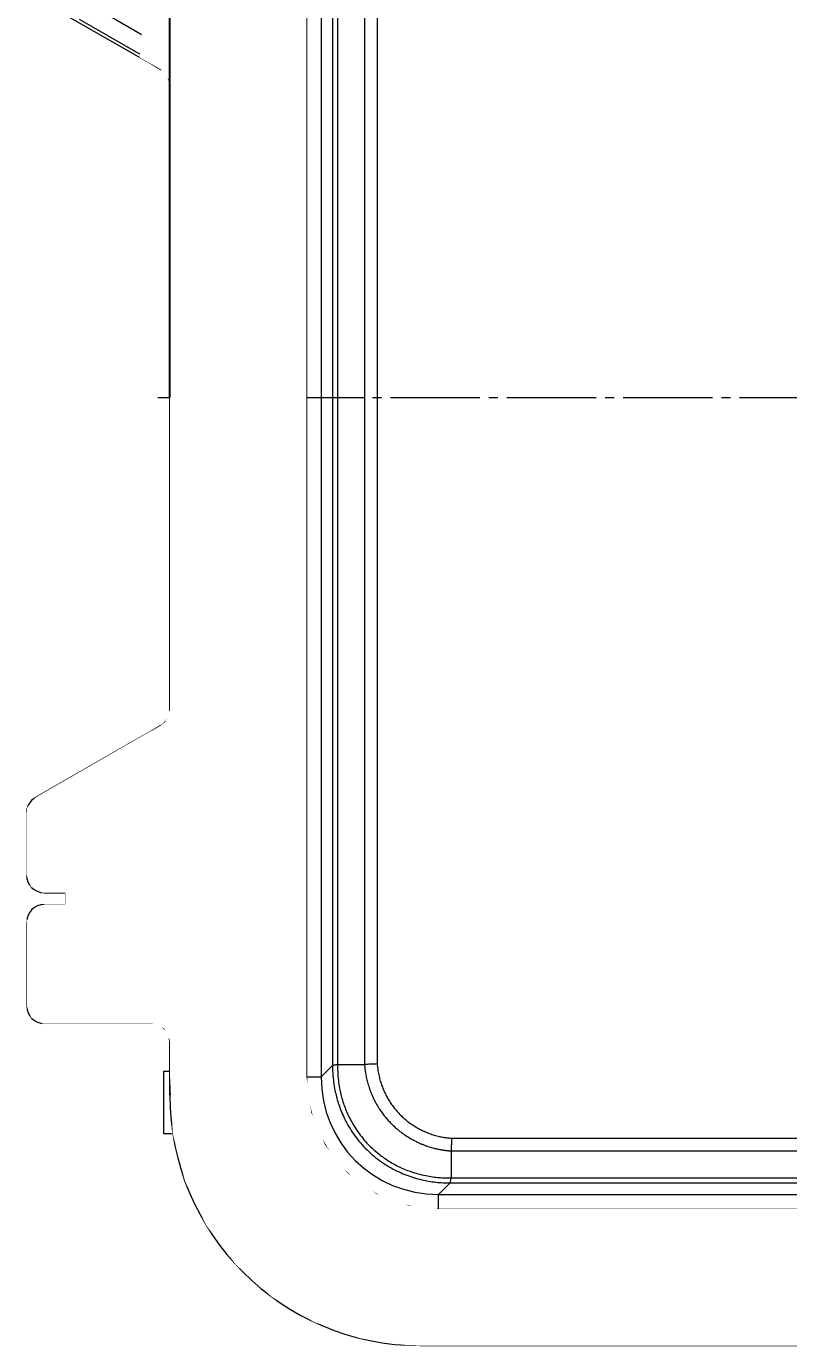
# Model space of a CAD drawing. Header units: millimetres. Extents: x -751 to 714, y -543 to 828.
# Drawn here: x -138.1 to -10.3, y -159 to 62.2 of the extents above; entities that cross this region are included whole.
import ezdxf

# ---------------------------------------------------------------- set-up
doc = ezdxf.new("R2010")
doc.units = ezdxf.units.MM
for name, pattern in [('K5LT32768', [0]), ('K5LT_AXLED', [19.5, 15, -1.5, 1.5, -1.5]), ('K5LT_THIN', [0])]:
    doc.linetypes.add(name, pattern=pattern)
doc.styles.add('KDIMTEXTSTYLE', font='GOST_AU.SHX', dxfattribs={"width": 0.96, "oblique": 15, "height": 5})
doc.dimstyles.new('KDIMSTYLE (1.00)', dxfattribs={"dimtxt": 5, "dimasz": 1, "dimexe": 2, "dimexo": 0, "dimgap": 1, "dimtad": 1, "dimtxsty": 'KDIMTEXTSTYLE', "dimsah": 1, "dimcen": 0, "dimdle": 1, "dimadec": 0, "dimazin": 0, "dimtfac": 0.667, "dimtmove": 0, "dimatfit": 3, "dimfxl": 1, "dimtvp": 1, "dimtolj": 1, "dimtzin": 0, "dimarcsym": 0})

# ---------------------------------------------------------------- blocks, each defined once
blk = doc.blocks.new('WIPEOUTCOLORING0')
for points in [[(-117.1, 55.94), (-119.05, 57), (-117.1, 55.93)], [(-119.05, -57), (-136.55, -67.1), (-117.1, -55.93)], [(-137.98, -87.69), (-138, -88), (-135, -85)]]:
    blk.add_wipeout(points)
for points in [[(-119.05, 57), (-117.1, 55.94), (-114.77, 105.99)], [(-136.55, -67.1), (-137.91, -68.78), (-117.1, -55.93)]]:
    blk.add_wipeout(points)
for points in [[(-114.77, 105.99), (-117.1, 55.94), (-114, 108)], [(-117.1, -55.93), (-137.91, -68.78), (-117.1, -55.94)]]:
    blk.add_wipeout(points)
for points in [[(-117.1, 55.94), (-117.1, 55.94), (-114, 108)], [(-137.91, -68.78), (-138.05, -69.7), (-117.1, -55.94)]]:
    blk.add_wipeout(points)
for points in [[(-117.1, 55.94), (-115.5, 55.01), (-114, 108)], [(-117.1, -55.94), (-138.05, -69.7), (-115.5, -55.01)]]:
    blk.add_wipeout(points)
for points in [[(-115.5, 55.01), (-114.15, 53.33), (-114, 108)], [(-138.05, -69.7), (-138.05, -80.05), (-115.5, -55.01)]]:
    blk.add_wipeout(points)
for points in [[(-114.15, 53.33), (-114, 52.41), (-114, 108)], [(-115.5, -55.01), (-138.05, -80.05), (-114.77, -54.42)]]:
    blk.add_wipeout(points)
blk.add_wipeout([(-138.05, -80.05), (-137.28, -82.06), (-114.77, -54.42)])
blk.add_wipeout([(-137.28, -82.06), (-135.36, -83.04), (-114.77, -54.42)])
blk.add_wipeout([(-135.36, -83.04), (-135.05, -83.05), (-114.77, -54.42)])
blk.add_wipeout([(-135.05, -83.05), (-131.5, -83.05), (-114.77, -54.42)])
blk.add_wipeout([(-131.5, -83.05), (-131.5, -85), (-114.77, -54.42)])
blk.add_wipeout([(-135, -85), (-138, -88), (-131.5, -85)])
blk.add_wipeout([(-138, -88), (-138, -102), (-131.5, -85)])
blk.add_wipeout([(-131.5, -85), (-138, -102), (-114.77, -54.42)])
blk.add_wipeout([(-138, -102), (-137.23, -104.01), (-114.77, -54.42)])
blk.add_wipeout([(-137.23, -104.01), (-135.31, -104.98), (-114.77, -54.42)])
blk.add_wipeout([(-135.31, -104.98), (-135, -105), (-114.77, -54.42)])
blk.add_wipeout([(-135, -105), (-117, -105), (-114.77, -54.42)])
blk.add_wipeout([(-117, -105), (-114.99, -105.77), (-114.77, -54.42)])
blk.add_wipeout([(-114.77, -54.42), (-114.99, -105.77), (-114, -52.41)])
blk.add_wipeout([(-114.99, -105.77), (-114.02, -107.69), (-114, -52.41)])
blk.add_wipeout([(-114.02, -107.69), (-114, -108), (-114, -52.41)])
blk.add_wipeout([(-114, -113), (-113.5, -123.5), (-114, -108)])
blk.add_wipeout([(-113.5, -123.5), (-111.45, -131.43), (-114, -108)])
blk.add_wipeout([(-114, -108), (-111.45, -131.43), (-114, -52.41)])
blk.add_wipeout([(-111.45, -131.43), (-107.9, -138.81), (-114, -52.41)])
blk.add_wipeout([(-114, -52.41), (-107.9, -138.81), (-114, 0)])
blk.add_wipeout([(-107.9, -138.81), (-102.99, -145.36), (-114, 0)])
blk.add_wipeout([(-114, 0), (-102.99, -145.36), (-114, 52.41)])
blk.add_wipeout([(-102.99, -145.36), (-96.9, -150.83), (-114, 52.41)])
blk.add_wipeout([(-114, 52.41), (-96.9, -150.83), (-114, 108)])
blk.add_wipeout([(-96.9, -150.83), (-89.87, -155.02), (-114, 108)])
blk.add_wipeout([(-114, 108), (-89.87, -155.02), (-114, 113)])
blk.add_wipeout([(-89.87, -155.02), (-91.1, -113.94), (-114, 113)])
blk.add_wipeout([(-114, 113), (-91.1, -113.94), (-114, 117.01)])
blk.add_wipeout([(-91.1, -113.94), (-91.1, 0), (-114, 117.01)])
for points in [[(-114, 117.01), (-91.1, 0), (-113.5, 123.5)], [(-91.1, -113.94), (-89.87, -155.02), (-90.3, -119.89)]]:
    blk.add_wipeout(points)
for points in [[(-91.1, 0), (-91.1, 113.94), (-113.5, 123.5)], [(-90.3, -119.89), (-89.87, -155.02), (-87.97, -125.38)]]:
    blk.add_wipeout(points)
blk.add_wipeout([(-89.87, -155.02), (-82.15, -157.76), (-87.97, -125.38)])
blk.add_wipeout([(-87.97, -125.38), (-82.15, -157.76), (-84.27, -130.02)])
blk.add_wipeout([(-82.15, -157.76), (-74.05, -158.95), (-84.27, -130.02)])
blk.add_wipeout([(-84.27, -130.02), (-74.05, -158.95), (-79.45, -133.49)])
blk.add_wipeout([(-74.05, -158.95), (-72.01, -159), (-79.45, -133.49)])
blk.add_wipeout([(-79.45, -133.49), (-72.01, -159), (-73.85, -135.56)])
blk.add_wipeout([(-72.01, -159), (0, -159), (-73.85, -135.56)])
blk.add_wipeout([(-73.85, -135.56), (0, -159), (-68.94, -136.1)])
blk.add_wipeout([(0, -159), (72.01, -159), (-68.94, -136.1)])
blk.add_wipeout([(-68.94, -136.1), (72.01, -159), (0, -136.1)])
blk = doc.blocks.new('U2')
at = {"color": 7, "linetype": 'K5LT_THIN', "lineweight": 18}
for p, q in [((-91.1, 113.94), (-91.1, -113.94)), ((-88.64, 113.94), (-88.64, -113.94)), ((-86.71, 112.01), (-86.71, -112.01)), ((-85.87, 111.85), (-85.87, -111.85)), ((-81.35, 111.85), (-81.35, -111.85)), ((-79.23, 111.74), (-79.23, -111.77)), ((-136.55, 67.1), (-119.05, 57)), ((-127.71, 66.07), (-110.53, 56.15)), ((-129.21, 63.47), (-115.03, 55.28)), ((-119.05, 57), (-117.1, 55.93)), ((-117.1, 55.94), (-117.1, 55.93)), ((-117.1, 55.94), (-115.5, 55.01)), ((-117.1, 55.94), (-117.1, 55.93)), ((-115.03, 55.28), (-110.53, 56.15)), ((-113.53, 52.69), (-110.53, 56.15)), ((-110.53, 56.15), (-110.53, -56.15)), ((-115.5, 55.01), (-115.03, 55.28)), ((-97.73, 53.22), (-101.15, 52.71)), ((-95.57, 50.51), (-97.73, 53.22)), ((-114, 52.41), (-113.53, 52.69)), ((-114, 52.41), (-114, -52.41)), ((-114, -52.41), (-114, 52.41)), ((-113.53, 52.69), (-113.53, -52.69)), ((-101.15, 52.71), (-102.43, 49.49)), ((-102.43, 49.49), (-100.27, 46.78)), ((-96.85, 47.29), (-95.57, 50.51)), ((-100.27, 46.78), (-96.85, 47.29)), ((-101.15, 2.71), (-102.43, -0.51)), ((-97.73, 3.22), (-101.15, 2.71)), ((-95.57, 0.51), (-97.73, 3.22)), ((-96.85, -2.71), (-95.57, 0.51)), ((-102.43, -0.51), (-100.27, -3.22)), ((-100.27, -3.22), (-96.85, -2.71)), ((-101.15, -47.29), (-102.43, -50.51)), ((-97.73, -46.78), (-101.15, -47.29)), ((-95.57, -49.49), (-97.73, -46.78)), ((-102.43, -50.51), (-100.27, -53.22)), ((-96.85, -52.71), (-95.57, -49.49)), ((-114, -52.41), (-113.53, -52.69)), ((-113.53, -52.69), (-110.53, -56.15)), ((-100.27, -53.22), (-96.85, -52.71)), ((-115.03, -55.28), (-129.21, -63.47)), ((-115.5, -55.01), (-117.1, -55.94)), ((-115.5, -55.01), (-115.03, -55.28)), ((-115.03, -55.28), (-110.53, -56.15)), ((-119.05, -57), (-136.55, -67.1)), ((-110.53, -56.15), (-127.71, -66.07)), ((-117.1, -55.93), (-119.05, -57)), ((-117.1, -55.93), (-117.1, -55.94)), ((-117.1, -55.93), (-117.1, -55.94)), ((-129.21, -63.47), (-127.71, -66.07)), ((-127.71, -66.07), (-127.71, -79.53)), ((-136.55, -67.1), (-136.21, -67.3)), ((-138.05, -69.7), (-138.05, -80.05)), ((-138.05, -69.7), (-137.71, -69.9)), ((-137.71, -69.9), (-137.71, -79.71)), ((-127.71, -79.53), (-110.53, -79.53)), ((-127.71, -82.53), (-127.71, -79.53)), ((-116.53, -82.53), (-110.53, -79.53)), ((-113.53, -85.53), (-110.53, -79.53)), ((-110.53, -79.53), (-110.53, -116.54)), ((-138.05, -80.05), (-137.71, -79.71)), ((-135.05, -83.05), (-134.71, -82.71)), ((-131.5, -83.05), (-119.05, -83.05)), ((-131.5, -83.05), (-131.5, -85)), ((-127.71, -82.53), (-116.53, -82.53)), ((-125.55, -83.05), (-125.55, -85)), ((-125.5, -83.05), (-125.5, -85)), ((-119.05, -83.05), (-117.1, -83)), ((-117.1, -83), (-117, -83)), ((-117.1, -83), (-117.1, -83)), ((-117.1, -83), (-117.1, -83)), ((-117, -83), (-116.53, -82.53)), ((-131.5, -85), (-117, -85)), ((-114, -86), (-113.53, -85.53)), ((-114, -86), (-114, -117.01)), ((-113.53, -85.53), (-113.53, -116.54)), ((-138, -102), (-138, -88)), ((-101.15, -97.29), (-102.43, -100.51)), ((-97.73, -96.78), (-101.15, -97.29)), ((-95.57, -99.49), (-97.73, -96.78)), ((-96.85, -102.71), (-95.57, -99.49)), ((-102.43, -100.51), (-100.27, -103.22)), ((-100.27, -103.22), (-96.85, -102.71)), ((-117, -105), (-135, -105)), ((-114, -117.01), (-114, -108)), ((-88.64, -113.94), (-86.71, -112.01)), ((-86.71, -112.01), (-86.71, -112.01)), ((-85.87, -111.85), (-81.35, -111.85)), ((-85.87, -111.85), (-85.87, -111.85)), ((-81.35, -111.85), (-81.35, -111.85)), ((-115, -123.5), (-115, -113)), ((-115, -113), (-114, -113)), ((-91.1, -113.94), (-88.64, -113.94)), ((-114, -117.01), (-113.53, -116.54)), ((-113.53, -116.54), (-110.53, -116.54)), ((-113.5, -123.5), (-115, -123.5)), ((-66.74, -124.23), (66.77, -124.23)), ((-66.85, -126.35), (-66.85, -130.87)), ((-66.85, -126.35), (-66.85, -126.35)), ((-66.85, -126.35), (66.85, -126.35)), ((-68.94, -133.64), (-67.01, -131.71)), ((-67.01, -131.71), (67.01, -131.71)), ((-67.01, -131.71), (-67.01, -131.71)), ((-66.85, -130.87), (66.85, -130.87)), ((-66.85, -130.87), (-66.85, -130.87)), ((-68.94, -133.64), (68.94, -133.64)), ((-68.94, -136.1), (-68.94, -133.64)), ((-68.94, -136.1), (68.94, -136.1)), ((-52.15, -141.29), (-53.43, -144.51)), ((-48.73, -140.78), (-52.15, -141.29)), ((-46.57, -143.49), (-48.73, -140.78)), ((-47.85, -146.71), (-46.57, -143.49)), ((-53.43, -144.51), (-51.27, -147.22)), ((-51.27, -147.22), (-47.85, -146.71)), ((-71.54, -155.53), (-71.54, -158.53)), ((-71.54, -155.53), (71.54, -155.53)), ((-72.01, -159), (-71.54, -158.53)), ((-72.01, -159), (72.01, -159)), ((72.01, -159), (-72.01, -159)), ((-71.54, -158.53), (71.54, -158.53))]:
    blk.add_line(p, q, dxfattribs=at)
at = {"color": 30, "linetype": 'K5LT_AXLED', "lineweight": 18, "true_color": 0xff8000}
blk.add_line((-116, 0), (116, 0), dxfattribs=at)
at = {"color": 7, "linetype": 'K5LT32768', "lineweight": 18, "true_color": 0xffffff}
for p, q in [((-135.05, -83.05), (-131.5, -83.05)), ((-135, -85), (-131.5, -85))]:
    blk.add_line(p, q, dxfattribs=at)
at = {"color": 7, "linetype": 'K5LT_THIN', "lineweight": 18}
for centre, radius in [((-99, 50), 7.5), ((-99, 50), 6.5), ((-99, 50), 5.7), ((-99, 0), 7.5), ((-99, 0), 6.5), ((-99, 0), 5.7), ((-99, -50), 7.5), ((-99, -50), 6.5), ((-99, -50), 5.7), ((-99, -100), 7.5), ((-99, -100), 6.5), ((-99, -100), 5.7), ((-50, -144), 7.5), ((-50, -144), 6.5), ((-50, -144), 5.7)]:
    blk.add_circle(centre, radius, dxfattribs=at)
for centre, major_axis, ratio, start_param, end_param in [((-117, 52.41), (2.6, 1.5), 0.999543, 5.759784, 6.806586), ((-117, -52.41), (2.6, -1.5), 0.999543, 5.759784, 6.806586), ((-116.53, -52.69), (1.5, 2.6), 0.999543, 4.188988, 5.23579), ((-129.21, -63.26), (-7, -4.04), 0.022674, 0.013081, 1.557697), ((-127.71, -65.86), (-10, -4.04), 0.018193, 0.018825, 1.563441), ((-135.05, -69.7), (2.6, -1.5), 0.999543, 2.618192, 3.664994), ((-134.71, -69.9), (-1.5, -2.6), 0.999543, 4.188988, 5.23579), ((-127.71, -79.71), (10, 0), 0.01833, 1.570796, 3.115413), ((-135.05, -80.05), (2.12, 2.12), 0.999315, 2.356537, 3.926648), ((-134.71, -79.71), (2.12, -2.12), 0.999315, 3.927333, 5.497445), ((-127.71, -82.71), (7, 0), 0.026186, 1.570796, 3.115413), ((-117, -86), (2.12, 2.12), 0.999315, 5.49813, 7.068241), ((-117, -82), (-2.12, 2.12), 0.999315, 2.356537, 3.197453), ((-135, -88), (-2.12, 2.12), 0.999315, 5.49813, 7.068241), ((-135, -102), (-2.12, -2.12), 0.999315, 5.49813, 7.068241), ((-117, -108), (-2.12, -2.12), 0.999315, 2.356537, 3.926648), ((-68.25, -113.25), (16.4, 16.4), 0.970288, 2.371274, 3.911912), ((-68.25, -113.25), (14.68, 14.68), 0.963239, 2.371274, 3.911912), ((-71.99, -116.99), (29.72, 29.72), 0.999315, 2.356537, 3.926648), ((-71.99, -116.99), (-29.72, -29.72), 0.999315, 5.49813, 7.068241), ((-71.51, -116.51), (29.72, 29.72), 0.999413, 2.356537, 3.926648), ((-71.51, -116.51), (27.6, 27.6), 0.999315, 2.356537, 3.926648)]:
    blk.add_ellipse(centre, major_axis=major_axis, ratio=ratio, start_param=start_param, end_param=end_param, dxfattribs=at)
for points, knots in [([(-115.03, 55.28), (-114.89, 55.2), (-114.65, 55.04), (-114.35, 54.76), (-114.1, 54.47), (-113.9, 54.15), (-113.73, 53.79), (-113.61, 53.42), (-113.54, 53.04), (-113.53, 52.8), (-113.53, 52.69)], [0, 0, 0, 0, 1.634554, 3.059861, 4.332252, 5.634863, 6.989475, 8.470448, 9.81455, 11, 11, 11, 11]), ([(-116.53, -82.53), (-116.37, -82.53), (-116.08, -82.55), (-115.68, -82.64), (-115.32, -82.77), (-114.99, -82.94), (-114.67, -83.16), (-114.39, -83.41), (-114.14, -83.7), (-113.93, -84.02), (-113.76, -84.36), (-113.63, -84.71), (-113.55, -85.1), (-113.53, -85.38), (-113.53, -85.53)], [0, 0, 0, 0, 1.486232, 2.782414, 3.939278, 5.126372, 6.348968, 7.554757, 8.764704, 9.973244, 11.181865, 12.390645, 13.581406, 15, 15, 15, 15]), ([(-86.71, -112.01), (-86.72, -112.58), (-86.68, -113.65), (-86.51, -115.13), (-86.28, -116.41), (-86, -117.54), (-85.68, -118.61), (-85.27, -119.7), (-84.77, -120.85), (-84.15, -122.03), (-83.41, -123.23), (-82.53, -124.44), (-81.51, -125.62), (-80.38, -126.73), (-79.16, -127.74), (-77.9, -128.63), (-76.59, -129.4), (-75.27, -130.04), (-73.96, -130.56), (-72.7, -130.96), (-71.49, -131.26), (-70.29, -131.49), (-69.12, -131.63), (-68.01, -131.7), (-67.33, -131.71), (-67.01, -131.71)], [0, 0, 0, 0, 1.420612, 2.682344, 3.762576, 4.680948, 5.596341, 6.564499, 7.608159, 8.732811, 9.905327, 11.148701, 12.460795, 13.813992, 15.125861, 16.412625, 17.674119, 18.927404, 20.092673, 21.209993, 22.232551, 23.220578, 24.278516, 25.20499, 26, 26, 26, 26]), ([(-86.71, -112.01), (-86.68, -112), (-86.61, -111.97), (-86.44, -111.93), (-86.24, -111.9), (-86.05, -111.87), (-85.93, -111.85), (-85.87, -111.85)], [0, 0, 0, 0, 2.056335, 3.870407, 5.62213, 7.006732, 8, 8, 8, 8]), ([(-85.87, -111.85), (-85.88, -112.38), (-85.86, -113.4), (-85.73, -114.82), (-85.52, -116.04), (-85.27, -117.12), (-84.98, -118.13), (-84.63, -119.13), (-84.22, -120.12), (-83.73, -121.12), (-83.16, -122.14), (-82.47, -123.18), (-81.68, -124.22), (-80.82, -125.19), (-79.96, -126.03), (-79.13, -126.75), (-78.32, -127.37), (-77.49, -127.93), (-76.61, -128.46), (-75.68, -128.96), (-74.68, -129.41), (-73.58, -129.84), (-72.38, -130.21), (-71.16, -130.5), (-69.98, -130.7), (-68.9, -130.82), (-67.88, -130.87), (-67.2, -130.88), (-66.85, -130.87)], [0, 0, 0, 0, 1.545131, 2.919206, 4.111167, 5.121013, 6.1199, 7.135866, 8.168911, 9.234743, 10.334614, 11.539723, 12.834262, 14.11796, 15.277218, 16.298934, 17.265146, 18.224939, 19.209692, 20.219407, 21.265414, 22.391705, 23.605779, 24.889622, 26.016785, 27.056924, 27.996603, 29, 29, 29, 29]), ([(-79.23, -111.77), (-79.39, -111.77), (-79.68, -111.79), (-80.08, -111.8), (-80.45, -111.82), (-80.8, -111.83), (-81.1, -111.84), (-81.28, -111.85), (-81.35, -111.85)], [0, 0, 0, 0, 1.786159, 3.339341, 4.739742, 6.326356, 7.773174, 9, 9, 9, 9]), ([(-81.35, -111.85), (-81.34, -112.06), (-81.3, -112.45), (-81.23, -113.02), (-81.15, -113.52), (-81.06, -113.97), (-80.97, -114.4), (-80.86, -114.83), (-80.73, -115.27), (-80.59, -115.74), (-80.42, -116.21), (-80.24, -116.68), (-80.02, -117.19), (-79.77, -117.74), (-79.49, -118.27), (-79.21, -118.76), (-78.9, -119.27), (-78.52, -119.83), (-78.06, -120.44), (-77.57, -121.03), (-77.07, -121.58), (-76.55, -122.1), (-76, -122.6), (-75.44, -123.06), (-74.9, -123.46), (-74.43, -123.79), (-74, -124.06), (-73.56, -124.33), (-73.06, -124.6), (-72.49, -124.89), (-71.94, -125.13), (-71.42, -125.34), (-70.96, -125.51), (-70.51, -125.66), (-70.12, -125.78), (-69.76, -125.88), (-69.45, -125.96), (-69.15, -126.02), (-68.89, -126.08), (-68.67, -126.12), (-68.49, -126.15), (-68.34, -126.18), (-68.18, -126.2), (-67.99, -126.23), (-67.76, -126.26), (-67.57, -126.28), (-67.41, -126.3), (-67.31, -126.31), (-67.23, -126.32), (-67.16, -126.32), (-67.08, -126.33), (-67, -126.34), (-66.93, -126.35), (-66.87, -126.35), (-66.85, -126.35)], [0, 0, 0, 0, 1.55534, 2.950682, 4.196003, 5.275466, 6.349071, 7.407826, 8.555097, 9.768984, 11.012222, 12.197283, 13.498953, 15.105029, 16.619857, 17.949545, 19.243406, 20.984554, 22.970206, 24.846091, 26.597287, 28.431503, 30.262464, 32.118818, 33.741813, 35.176093, 36.351643, 37.463297, 38.990735, 40.532941, 42.14462, 43.408761, 44.655946, 45.817963, 46.828022, 47.725381, 48.499075, 49.246077, 49.924554, 50.490795, 50.914573, 51.248411, 51.560492, 52.083891, 52.660371, 53.237721, 53.583457, 53.828917, 54.026309, 54.207492, 54.414591, 54.647606, 54.851381, 55, 55, 55, 55]), ([(-79.23, -111.77), (-79.21, -112.03), (-79.18, -112.3), (-79.14, -112.61), (-79.14, -112.65), (-79.09, -112.99), (-79.03, -113.3), (-78.91, -113.88), (-78.84, -114.15), (-78.69, -114.7), (-78.61, -114.97), (-78.47, -115.37), (-78.42, -115.5), (-78.32, -115.76), (-78.27, -115.89), (-78.16, -116.15), (-78.1, -116.28), (-77.98, -116.54), (-77.92, -116.67), (-77.8, -116.92), (-77.74, -117.04), (-77.61, -117.27), (-77.55, -117.39), (-77.41, -117.62), (-77.35, -117.74), (-77.2, -117.97), (-77.13, -118.09), (-76.97, -118.32), (-76.9, -118.44), (-76.73, -118.67), (-76.65, -118.79), (-76.48, -119.01), (-76.4, -119.12), (-76.23, -119.33), (-76.14, -119.43), (-75.96, -119.64), (-75.87, -119.75), (-75.68, -119.96), (-75.58, -120.07), (-75.38, -120.28), (-75.27, -120.38), (-75.07, -120.58), (-74.97, -120.67), (-74.76, -120.86), (-74.66, -120.95), (-74.45, -121.13), (-74.35, -121.21), (-74.13, -121.38), (-74.02, -121.47), (-73.79, -121.64), (-73.68, -121.73), (-73.45, -121.89), (-73.34, -121.96), (-73.11, -122.11), (-73, -122.19), (-72.76, -122.33), (-72.64, -122.41), (-72.39, -122.55), (-72.27, -122.62), (-72.02, -122.75), (-71.9, -122.81), (-71.65, -122.93), (-71.52, -122.99), (-71.35, -123.07), (-71.3, -123.09), (-71.11, -123.17), (-70.98, -123.23), (-70.72, -123.34), (-70.58, -123.39), (-70.19, -123.53), (-69.92, -123.62), (-69.38, -123.78), (-69.1, -123.86), (-68.54, -123.98), (-68.26, -124.04), (-67.94, -124.09), (-67.89, -124.1), (-67.75, -124.12), (-67.65, -124.13), (-67.45, -124.16), (-67.34, -124.17), (-67.13, -124.19), (-67.03, -124.2), (-66.86, -124.22), (-66.8, -124.23), (-66.74, -124.23)], [2.90521, 2.90521, 2.90521, 2.90521, 3.742623, 3.742623, 3.870366, 3.870366, 4.846496, 4.846496, 5.735566, 5.735566, 6.64158, 6.64158, 7.077485, 7.077485, 7.519077, 7.519077, 7.967088, 7.967088, 8.420981, 8.420981, 8.835496, 8.835496, 9.256863, 9.256863, 9.684806, 9.684806, 10.120194, 10.120194, 10.564456, 10.564456, 11.019039, 11.019039, 11.441133, 11.441133, 11.873066, 11.873066, 12.316452, 12.316452, 12.77325, 12.77325, 13.231103, 13.231103, 13.674582, 13.674582, 14.105816, 14.105816, 14.526517, 14.526517, 14.980932, 14.980932, 15.424332, 15.424332, 15.858319, 15.858319, 16.284294, 16.284294, 16.737515, 16.737515, 17.182266, 17.182266, 17.619734, 17.619734, 18.051211, 18.051211, 18.228887, 18.228887, 18.682594, 18.682594, 19.130623, 19.130623, 20.013837, 20.013837, 20.91705, 20.91705, 21.812432, 21.812432, 21.968696, 21.968696, 22.284074, 22.284074, 22.607925, 22.607925, 22.923408, 22.923408, 23.097319, 23.097319, 23.097319, 23.097319]), ([(-66.74, -124.23), (-66.75, -124.39), (-66.77, -124.68), (-66.79, -125.08), (-66.81, -125.46), (-66.82, -125.8), (-66.84, -126.1), (-66.84, -126.28), (-66.85, -126.35)], [0, 0, 0, 0, 1.787661, 3.341895, 4.742505, 6.328296, 7.774062, 9, 9, 9, 9]), ([(-67.01, -131.71), (-67, -131.68), (-66.97, -131.61), (-66.93, -131.44), (-66.9, -131.24), (-66.87, -131.05), (-66.85, -130.93), (-66.85, -130.87)], [0, 0, 0, 0, 2.056389, 3.870862, 5.623271, 7.00782, 8, 8, 8, 8])]:
    blk.add_open_spline(points, degree=3, knots=knots, dxfattribs=at)
blk.add_blockref('WIPEOUTCOLORING0', (0, 0))
blk = doc.blocks.new('KDIMARROW_01')
blk.add_hatch(color=0).paths.add_polyline_path([(-5, -0.66), (0, 0), (-5, 0.66), (-4.5, 0)])
at = {"color": 0, "linetype": 'K5LT_THIN', "lineweight": 18}
for p, q in [((-4.5, 0), (-5, 0.66)), ((-5, 0.66), (0, 0)), ((0, 0), (-5, -0.66)), ((-5, -0.66), (-4.5, 0)), ((0, 0), (-1, 0))]:
    blk.add_line(p, q, dxfattribs=at)

msp = doc.modelspace()

# ---------------------------------------------------------------- block references
msp.add_blockref('U2', (0, 0))

# ---------------------------------------------------------------- next in the draw order: dimensions: what is measured, and where the dimension line sits
at = {"color": 7}
msp.add_linear_dim(base=(114, 175), p1=(-114, 0), p2=(114, 0), location=(0, 175), dimstyle='KDIMSTYLE (1.00)', override={"dimexo": 0, "dimpost": '\\H3.5;\\W0.965;\\Q15;<>\\H3.5;\\W0.965;\\Q15;\\Q15;*', "dimblk1": 'KDIMARROW_01', "dimblk2": 'KDIMARROW_01', "dimse1": 0, "dimse2": 0, "dimclrt": 7, "dimtolj": 1}, dxfattribs=at).render()

doc.saveas('drawing.dxf')
